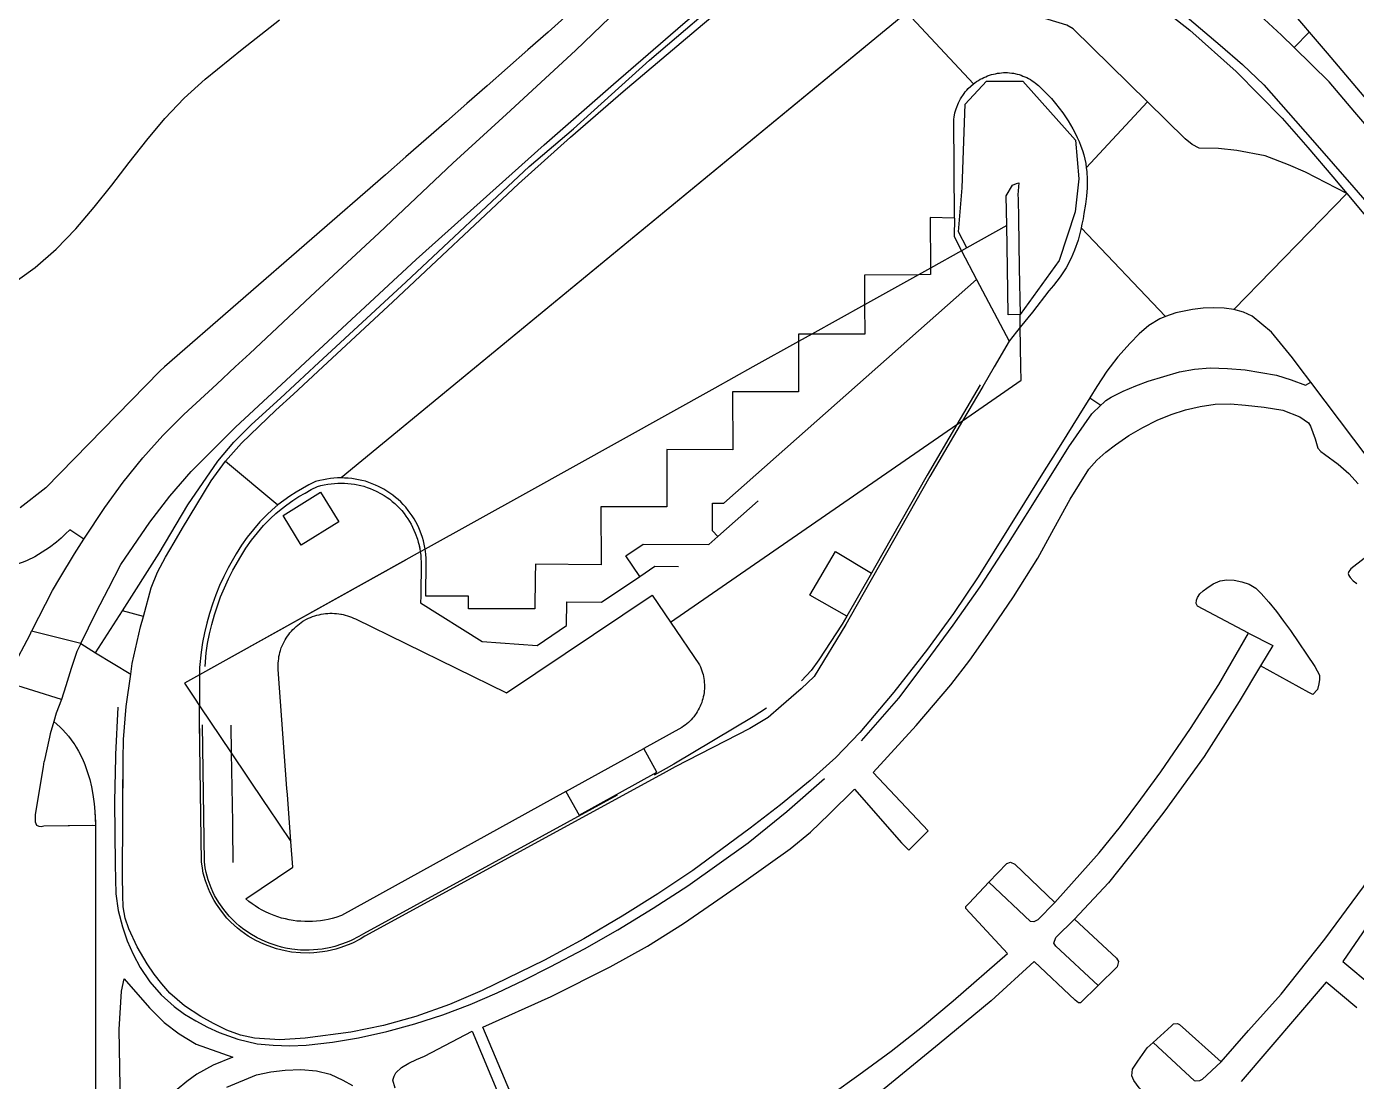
# Model space of a CAD drawing. Header units: millimetres. Extents: x 111502 to 977541, y 8702 to 1044108.
# Drawn here: x 975487.4 to 975588.6, y 475904.2 to 475984.5 of the extents above; entities that cross this region are included whole.
import ezdxf

# ---------------------------------------------------------------- set-up
doc = ezdxf.new("R2010")
doc.units = ezdxf.units.MM
doc.header["$LTSCALE"] = 0.25
doc.layers.add('X HVSS Site Background', color=8, linetype='Continuous')

# ---------------------------------------------------------------- blocks, each defined once
blk = doc.blocks.new('OS MAP')
at = {"layer": 'X HVSS Site Background'}
for points in [[(489310.42, 240526.87), (489308.89, 240525.5), (489307.35, 240524.14), (489305.8, 240522.77), (489304.26, 240521.41), (489302.71, 240520.06), (489301.16, 240518.7), (489299.61, 240517.35), (489298.06, 240515.99), (489296.51, 240514.64), (489279.69, 240500), (489279.33, 240499.69), (489274.99, 240495.23), (489270.64, 240490.8), (489268.69, 240489.28)], [(489267.51, 240505.89), (489269.83, 240507.57), (489271.44, 240508.98), (489272.93, 240510.52), (489274.33, 240512.16), (489275.67, 240513.85), (489276.99, 240515.56), (489278.33, 240517.26), (489279.72, 240518.91), (489281.19, 240520.47), (489282.77, 240521.91), (489285.59, 240524.19), (489288.44, 240526.43)], [(489340.25, 240557.1), (489342.6, 240554.3), (489344.1, 240552.5), (489345.29, 240551.09), (489359.1, 240534.6), (489365.05, 240527.6), (489366.4, 240526), (489366.83, 240525.49)], [(489365.69, 240524.32), (489364.74, 240525.25), (489362.75, 240527.1), (489360.75, 240528.94), (489360.07, 240529.49), (489356.96, 240532.02), (489351.2, 240536.06), (489348.73, 240537.8), (489346.25, 240539.55), (489345.74, 240539.96)], [(489273.55, 240486.88), (489275.15, 240489.3), (489276.54, 240491.23), (489278.03, 240493.09), (489279.55, 240494.78), (489281.16, 240496.37), (489283.66, 240498.69), (489285.07, 240500), (489286.17, 240501.02), (489290.81, 240505.36), (489296.02, 240510.21), (489301.63, 240515.51), (489305.72, 240519.25), (489310.98, 240524.09), (489314.92, 240527.88), (489318.1, 240530.76), (489320.88, 240533.54), (489321.69, 240534.6), (489322.25, 240535.81), (489322.51, 240536.8), (489322.68, 240537.82), (489322.75, 240538.84)], [(489273.31, 240478.93), (489274.49, 240481.32), (489275.41, 240483.14), (489276.36, 240484.96), (489278.58, 240488.19), (489280.1, 240490.15), (489281.72, 240492.03), (489285.1, 240495.41), (489290, 240499.95), (489290.05, 240500), (489298.85, 240508.19), (489308.6, 240516.92), (489313.87, 240521.53), (489319.16, 240526.11), (489320.63, 240527.34), (489322.09, 240528.59), (489323.03, 240529.47), (489323.91, 240530.4), (489325.27, 240532.27), (489326.01, 240533.56), (489326.64, 240534.9), (489327.35, 240536.72), (489327.65, 240537.47), (489327.8, 240537.73)], [(489343.65, 240536.21), (489353.89, 240528.69), (489357.76, 240525.64), (489361.27, 240522.49), (489364.78, 240518.93), (489366.73, 240516.72), (489368.64, 240514.47), (489369.71, 240513.2)], [(489343.75, 240536.92), (489347.57, 240534.25), (489351.34, 240531.53), (489356.86, 240527.21), (489357.73, 240526.48), (489360.07, 240524.51), (489361.77, 240523.03), (489363.39, 240521.47), (489367.09, 240517.26), (489370.23, 240513.66), (489373.35, 240510.06), (489378.96, 240503.11), (489381.57, 240500), (489385.17, 240495.71), (489390.53, 240489.32), (489392.74, 240486.74), (489394.94, 240484.15), (489397.79, 240480.45), (489400.09, 240477.26), (489401.32, 240475.34)], [(489276.48, 240481.43), (489279.29, 240485.81), (489281.46, 240489.5), (489283.74, 240492.83), (489284.97, 240494.28), (489286.32, 240495.61), (489288.51, 240497.63), (489290.71, 240499.65), (489291.09, 240500), (489298.09, 240506.47), (489307.44, 240515.25), (489310.82, 240518.13), (489313.71, 240520.75), (489316.62, 240523.36), (489323.3, 240529.08), (489325.02, 240531.02), (489326.15, 240532.66), (489327.56, 240535.75)], [(489284.32, 240492.82), (489285.56, 240494.2), (489286.86, 240495.46), (489288.17, 240496.7), (489289.5, 240497.93), (489291.73, 240500), (489297.08, 240504.95), (489306.63, 240513.94), (489310.59, 240517.49), (489314.61, 240520.96), (489320.17, 240525.66), (489323, 240528.08), (489324.47, 240529.54), (489325.98, 240531.41), (489326.49, 240532.12), (489326.66, 240532.6), (489327.6, 240534.65), (489328.01, 240535.79)], [(489354.53, 240520.19), (489348.87, 240525.74), (489348.38, 240526.02), (489346.12, 240526.7), (489344, 240528.62), (489342.75, 240529.76), (489341.97, 240530.39), (489341.25, 240531.08), (489341.03, 240531.35), (489340.85, 240531.64), (489340.8, 240531.89)], [(489336.2, 240526.99), (489293.13, 240491.55)], [(489336.2, 240526.99), (489341.27, 240521.55)], [(489366.83, 240525.49), (489365.69, 240524.32)], [(489366.83, 240525.49), (489368.2, 240523.88), (489388.4, 240500), (489392.4, 240495.3), (489405.7, 240479.1), (489426.33, 240453.51)], [(489404.55, 240477.38), (489404.28, 240477.8), (489401.4, 240481.79), (489398.42, 240485.53), (489393.62, 240491.44), (489386.56, 240500), (489385.24, 240501.6), (489378.57, 240509.63), (489372.26, 240517.11), (489370.32, 240519.41), (489368.37, 240521.71), (489365.69, 240524.32)], [(489340.77, 240509.07), (489340.14, 240510.3), (489340.43, 240513.63), (489340.64, 240520), (489342.27, 240521.75), (489345.04, 240521.77), (489349.05, 240517.26), (489349.3, 240514.32), (489349.02, 240511.8), (489347.81, 240508.11), (489344.83, 240504)], [(489341.27, 240521.55), (489341.39, 240521.64), (489341.52, 240521.73), (489341.65, 240521.82), (489341.79, 240521.9), (489341.93, 240521.97), (489342.07, 240522.04), (489342.21, 240522.1), (489342.35, 240522.16), (489342.5, 240522.21), (489342.65, 240522.26), (489342.8, 240522.3), (489342.95, 240522.33), (489343.11, 240522.36), (489343.26, 240522.38), (489343.41, 240522.4), (489343.57, 240522.41), (489343.72, 240522.41), (489343.88, 240522.41), (489344.03, 240522.4), (489344.19, 240522.38), (489344.34, 240522.36), (489344.61, 240522.3), (489344.76, 240522.26), (489344.91, 240522.21), (489345.05, 240522.15), (489345.2, 240522.09), (489345.34, 240522.03), (489345.48, 240521.96), (489345.61, 240521.88), (489345.74, 240521.79), (489345.87, 240521.71), (489346, 240521.61), (489346.22, 240521.42), (489346.57, 240521.1), (489346.9, 240520.77), (489347.22, 240520.43), (489347.53, 240520.07), (489348.08, 240519.35), (489348.28, 240519.05), (489348.48, 240518.75), (489348.67, 240518.44), (489348.85, 240518.13), (489349.02, 240517.81), (489349.18, 240517.48), (489349.32, 240517.16), (489349.46, 240516.82), (489349.57, 240516.48), (489349.68, 240516.14), (489349.83, 240515.49), (489349.87, 240515.17)], [(489339.83, 240511.33), (489339.79, 240518.86), (489339.81, 240519.02), (489339.87, 240519.34), (489339.91, 240519.5), (489339.96, 240519.66), (489340.14, 240520.12), (489340.29, 240520.41), (489340.56, 240520.82), (489340.66, 240520.95), (489340.77, 240521.07), (489340.88, 240521.2), (489341.27, 240521.55)], [(489349.87, 240515.17), (489354.53, 240520.19)], [(489369.71, 240513.2), (489366.57, 240514.84), (489365.27, 240515.4), (489363.5, 240516.07), (489361.34, 240516.48), (489359.93, 240516.64), (489358.46, 240516.65), (489357.92, 240516.94), (489357.41, 240517.36), (489354.53, 240520.19)], [(489349.87, 240515.17), (489349.91, 240514.88), (489349.94, 240514.26), (489349.93, 240513.64), (489349.88, 240513.01), (489349.8, 240512.39), (489349.69, 240511.68), (489349.62, 240511.27), (489349.54, 240510.87), (489349.48, 240510.58)], [(489343.82, 240510.77), (489343.78, 240513.03), (489344.25, 240513.83), (489344.55, 240513.98), (489344.73, 240514.02), (489344.66, 240513.11), (489344.68, 240512.79), (489344.71, 240511.27), (489344.77, 240507.55), (489344.83, 240504)], [(489361.11, 240504.37), (489369.71, 240513.2)], [(489369.71, 240513.2), (489375.85, 240505.85), (489380.77, 240500), (489385.27, 240494.65), (489393.99, 240483.88)], [(489339.83, 240511.33), (489337.97, 240511.37), (489338, 240507.53)], [(489339.83, 240511.33), (489339.8, 240509.93), (489340.37, 240508.85)], [(489343.82, 240510.77), (489340.77, 240509.07)], [(489344.83, 240504), (489343.93, 240503.98), (489343.87, 240507.54), (489343.82, 240510.77)], [(489349.48, 240510.58), (489349.46, 240510.46), (489349.25, 240509.66), (489348.98, 240508.88), (489348.72, 240508.28), (489348.33, 240507.55), (489347.88, 240506.86), (489347.37, 240506.21), (489347.01, 240505.8), (489345.77, 240504.17), (489344.84, 240503.02)], [(489349.48, 240510.58), (489355.91, 240503.83)], [(489340.37, 240508.85), (489338, 240507.53)], [(489340.77, 240509.07), (489340.37, 240508.85)], [(489340.37, 240508.85), (489341.52, 240506.67)], [(489321.81, 240487.08), (489321.42, 240487.53), (489321.42, 240489.63), (489322.28, 240489.63), (489333.99, 240500), (489341.52, 240506.67)], [(489337.09, 240507.02), (489332.98, 240506.98), (489332.99, 240504.74)], [(489337.09, 240507.02), (489332.99, 240504.74)], [(489338, 240507.53), (489338, 240507.45), (489338, 240507.03), (489337.09, 240507.02)], [(489338, 240507.53), (489337.09, 240507.02)], [(489341.52, 240506.67), (489344, 240501.97)], [(489332.99, 240504.74), (489328.97, 240502.5)], [(489332.99, 240504.74), (489333, 240502.5), (489328.97, 240502.5)], [(489344.84, 240503.02), (489344.83, 240504)], [(489355.91, 240503.83), (489355.47, 240503.67), (489354.64, 240503.16), (489353.89, 240502.51), (489353.2, 240501.8), (489352.28, 240500.77), (489351.69, 240500), (489351.44, 240499.67), (489350.67, 240498.52), (489350.14, 240497.66)], [(489361.11, 240504.37), (489360.37, 240504.48), (489359.57, 240504.51), (489358.76, 240504.47), (489357.95, 240504.38), (489356.68, 240504.12), (489355.91, 240503.83)], [(489366.96, 240498.85), (489366.09, 240500), (489365.58, 240500.69), (489363.96, 240502.66), (489362.5, 240503.87), (489361.83, 240504.18), (489361.11, 240504.37)], [(489340.45, 240495.9), (489344.91, 240498.99), (489344.89, 240500), (489344.84, 240503.02)], [(489344.84, 240503.02), (489344, 240501.97)], [(489327.96, 240501.94), (489324.48, 240500), (489321.59, 240498.39), (489307.18, 240490.37), (489299.53, 240486.12)], [(489327.96, 240501.94), (489327.96, 240500), (489327.96, 240498.44), (489327.96, 240498.11), (489322.92, 240498.11), (489322.95, 240493.7), (489317.93, 240493.72), (489317.93, 240489.34), (489312.91, 240489.36), (489312.92, 240484.93), (489307.93, 240484.99), (489307.91, 240483.99), (489307.88, 240481.57), (489307.18, 240481.57), (489302.83, 240481.58), (489302.83, 240482.54), (489299.59, 240482.55), (489299.62, 240485.16), (489299.61, 240485.43), (489299.59, 240485.71), (489299.56, 240485.97), (489299.53, 240486.12)], [(489328.97, 240502.5), (489327.96, 240502.5), (489327.96, 240501.94)], [(489328.97, 240502.5), (489327.96, 240501.94)], [(489344, 240501.97), (489342.85, 240500), (489341.98, 240498.52), (489340.45, 240495.9)], [(489350.97, 240497.08), (489351.2, 240497.3), (489351.36, 240497.45), (489351.76, 240497.7), (489352.67, 240498.16), (489353.63, 240498.55), (489354.59, 240498.91), (489356.96, 240499.62), (489358.12, 240499.83), (489359.29, 240499.92), (489360.63, 240499.89), (489361.96, 240499.77), (489364.34, 240499.37), (489365.47, 240499.03), (489366.56, 240498.61)], [(489341.79, 240498.63), (489340.02, 240495.61)], [(489366.56, 240498.61), (489366.96, 240498.85)], [(489375.62, 240487.15), (489375.42, 240487.8), (489375.13, 240488.19), (489374.82, 240488.56), (489371.33, 240493.06), (489366.96, 240498.85)], [(489350.14, 240497.66), (489349.29, 240496.31), (489347.92, 240494.1), (489346.54, 240491.89), (489345.16, 240489.68), (489341.63, 240484.02), (489339.77, 240481.23), (489337.78, 240478.52), (489335.21, 240475.24), (489332.63, 240472.16), (489330.8, 240470.27), (489328.84, 240468.52), (489326.59, 240466.67), (489324.29, 240464.89), (489319.9, 240461.65), (489317.25, 240459.87), (489314.54, 240458.17), (489311.61, 240456.46), (489308.63, 240454.84), (489303.88, 240452.52), (489301.38, 240451.45), (489298.83, 240450.55), (489296.37, 240449.86), (489293.88, 240449.34), (489290.39, 240448.88), (489288.47, 240448.77), (489286.55, 240448.88), (489285.47, 240449.13), (489284.43, 240449.51), (489283.42, 240450), (489282.46, 240450.55), (489281.21, 240451.36), (489280.09, 240452.32), (489279.47, 240453.03), (489278.9, 240453.77), (489278.37, 240454.54), (489277.6, 240455.85), (489276.96, 240457.22), (489276.7, 240458.04), (489276.55, 240458.89), (489276.5, 240459.75), (489276.49, 240461.24), (489276.49, 240462.73), (489276.5, 240464.22), (489276.51, 240465.71), (489276.54, 240470.11), (489276.56, 240471.62), (489276.76, 240474.15), (489277.11, 240476.61)], [(489350.14, 240497.66), (489350.97, 240497.08)], [(489274.43, 240465.1), (489274.42, 240440.35)], [(489284.43, 240445.15), (489286.7, 240446.11), (489287.78, 240446.34), (489288.88, 240446.46), (489290.06, 240446.5), (489291.25, 240446.41), (489292.29, 240446.14), (489293.27, 240445.7), (489294.01, 240445.28)], [(489297.26, 240445.09), (489297.06, 240445.7), (489297.16, 240445.99), (489297.31, 240446.25), (489297.72, 240446.66), (489298.28, 240446.99), (489298.87, 240447.27), (489299.48, 240447.52), (489303.12, 240449.43), (489305.24, 240444.33)], [(489306.05, 240444.69), (489303.93, 240449.74), (489309.13, 240452.06), (489313.63, 240454.33), (489316.45, 240455.9), (489319.19, 240457.61), (489321.49, 240459.19), (489323.79, 240460.79), (489327.32, 240463.32), (489328.86, 240464.58), (489330.3, 240465.94), (489332.22, 240467.86), (489335.81, 240463.77), (489336.37, 240463.21), (489337.83, 240464.68), (489333.64, 240469.13), (489336.92, 240472.71), (489339.55, 240475.79), (489341, 240477.68), (489342.38, 240479.63), (489344.34, 240482.5), (489346.17, 240485.44), (489347.41, 240487.68), (489348.65, 240489.93), (489350.06, 240492.21), (489350.66, 240492.9), (489351.35, 240493.51), (489352.09, 240494.07), (489353.1, 240494.77), (489354.17, 240495.38), (489355.27, 240495.94), (489356.33, 240496.39), (489357.43, 240496.74), (489358.55, 240497), (489359.69, 240497.16), (489360.84, 240497.2), (489361.99, 240497.1), (489363.42, 240496.93), (489364.83, 240496.71), (489366.13, 240496.19), (489366.79, 240495.74), (489366.94, 240495.48), (489367.29, 240494.52), (489367.49, 240493.82), (489367.72, 240493.57), (489368, 240493.36), (489369.06, 240492.6), (489369.85, 240491.88), (489370.57, 240491.09)], [(489373.4, 240487.25), (489370.02, 240484.62), (489369.86, 240484.42), (489369.81, 240484.27), (489369.86, 240484.11), (489369.96, 240483.96), (489370.19, 240483.71), (489370.47, 240483.51)], [(489332.76, 240471.54), (489335.59, 240474.77), (489337.68, 240477.54), (489339.73, 240480.33), (489341.8, 240483.26), (489343.81, 240486.38), (489345.8, 240489.52), (489348.53, 240493.92), (489350.29, 240496.44), (489350.97, 240497.08)], [(489340.45, 240495.9), (489337.95, 240491.65), (489331.88, 240480.98), (489331.55, 240480.4), (489329.15, 240476.43), (489328.15, 240475.49), (489326.64, 240474.16), (489325.64, 240473.3), (489324.24, 240472.48), (489318.57, 240469.55), (489317.66, 240469.05), (489294.94, 240456.65), (489294.59, 240456.44), (489293.99, 240456.13), (489293.68, 240456), (489293.04, 240455.77), (489292.72, 240455.67), (489292.06, 240455.52), (489291.72, 240455.46), (489291.05, 240455.39), (489290.71, 240455.37), (489290.03, 240455.38), (489289.36, 240455.45), (489288.87, 240455.53), (489288.21, 240455.7), (489287.57, 240455.91), (489287.25, 240456.04), (489286.64, 240456.33), (489286.06, 240456.67), (489285.5, 240457.06), (489285.24, 240457.27), (489284.98, 240457.5), (489284.74, 240457.73), (489284.44, 240458.04), (489284.02, 240458.55), (489283.64, 240459.09), (489283.47, 240459.37), (489283.16, 240459.95), (489283.03, 240460.25), (489282.8, 240460.87), (489282.64, 240461.45), (489282.57, 240461.83), (489282.51, 240462.31), (489282.36, 240472.96), (489282.36, 240474.19)], [(489318.22, 240480.56), (489340.02, 240495.61)], [(489340.02, 240495.61), (489337.76, 240491.76), (489333.75, 240484.71), (489333.51, 240484.29)], [(489340.02, 240495.61), (489340.45, 240495.9)], [(489278.08, 240481), (489278.68, 240483.19), (489279.16, 240484.37), (489279.76, 240485.51), (489280.41, 240486.62), (489281.06, 240487.73), (489283.23, 240491.32), (489284.32, 240492.82)], [(489284.32, 240492.82), (489288.32, 240489.49)], [(489293.13, 240491.55), (489292.86, 240491.55), (489292.59, 240491.53), (489292.32, 240491.5), (489292.05, 240491.46), (489291.78, 240491.41), (489291.51, 240491.36), (489291.19, 240491.27), (489290.68, 240491.02), (489290.19, 240490.75), (489289.7, 240490.47), (489289.23, 240490.16), (489288.77, 240489.83), (489288.32, 240489.49)], [(489299.53, 240486.12), (489299.51, 240486.24), (489299.46, 240486.5), (489299.4, 240486.76), (489299.33, 240487.01), (489299.15, 240487.5), (489299.05, 240487.74), (489298.94, 240487.98), (489298.82, 240488.21), (489298.69, 240488.44), (489298.55, 240488.66), (489298.4, 240488.87), (489298.25, 240489.08), (489298.05, 240489.33), (489297.86, 240489.53), (489297.67, 240489.72), (489297.48, 240489.9), (489297.28, 240490.07), (489297.07, 240490.24), (489296.85, 240490.4), (489296.61, 240490.55), (489296.39, 240490.69), (489295.99, 240490.89), (489295.74, 240491.01), (489295.49, 240491.11), (489295.24, 240491.2), (489294.98, 240491.29), (489294.72, 240491.35), (489294.21, 240491.46), (489293.94, 240491.5), (489293.67, 240491.53), (489293.4, 240491.54), (489293.13, 240491.55)], [(489282.77, 240477.2), (489282.87, 240478.22), (489282.97, 240478.95), (489283.12, 240479.68), (489283.29, 240480.4), (489283.48, 240481.12), (489283.71, 240481.81), (489283.96, 240482.5), (489284.25, 240483.19), (489284.56, 240483.87), (489284.89, 240484.52), (489285.49, 240485.57), (489285.88, 240486.2), (489286.31, 240486.8), (489286.76, 240487.38), (489287.23, 240487.93), (489287.75, 240488.45), (489288.15, 240488.83), (489288.57, 240489.18), (489289.01, 240489.51), (489289.46, 240489.83), (489289.91, 240490.13), (489290.39, 240490.4), (489290.86, 240490.67), (489291.33, 240490.89), (489291.6, 240490.97), (489291.85, 240491.02), (489292.12, 240491.07), (489292.37, 240491.1), (489292.63, 240491.13), (489292.87, 240491.15), (489293.12, 240491.15), (489293.39, 240491.14), (489293.64, 240491.13), (489293.89, 240491.1), (489294.14, 240491.07), (489294.63, 240490.96), (489294.87, 240490.91), (489295.11, 240490.82), (489295.35, 240490.74), (489295.58, 240490.64), (489295.81, 240490.53), (489296.19, 240490.34), (489296.4, 240490.21), (489296.63, 240490.07), (489296.83, 240489.92), (489297.02, 240489.76), (489297.21, 240489.6), (489297.39, 240489.43), (489297.57, 240489.25), (489297.75, 240489.07), (489297.93, 240488.84), (489298.07, 240488.64), (489298.22, 240488.44), (489298.35, 240488.23), (489298.47, 240488.02), (489298.58, 240487.8), (489298.68, 240487.58), (489298.78, 240487.35), (489298.95, 240486.89), (489299.01, 240486.66), (489299.07, 240486.42), (489299.12, 240486.17), (489299.16, 240485.91)], [(489290.1, 240486.43), (489288.71, 240488.68), (489291.57, 240490.46), (489292.97, 240488.21), (489290.1, 240486.43)], [(489288.32, 240489.49), (489287.89, 240489.13), (489287.47, 240488.74), (489286.94, 240488.2), (489286.45, 240487.63), (489285.99, 240487.04), (489285.55, 240486.42), (489285.15, 240485.78), (489284.54, 240484.71), (489284.2, 240484.04), (489283.88, 240483.35), (489283.59, 240482.65), (489283.33, 240481.94), (489283.1, 240481.23), (489282.9, 240480.5), (489282.73, 240479.76), (489282.58, 240479.02), (489282.47, 240478.27), (489282.36, 240477.12), (489282.36, 240476.56)], [(489321.81, 240487.08), (489324.88, 240489.8)], [(489273.55, 240486.88), (489272.47, 240487.6), (489272.15, 240487.28), (489271.81, 240486.97), (489271.46, 240486.67), (489270.92, 240486.26), (489270.65, 240486.07), (489270.37, 240485.89), (489270.09, 240485.71), (489269.81, 240485.55), (489269.24, 240485.27), (489268.93, 240485.14), (489268.62, 240485.03), (489268.31, 240484.93), (489267.99, 240484.84), (489267.67, 240484.77), (489267.35, 240484.7), (489267.02, 240484.66), (489266.66, 240484.62)], [(489269.57, 240479.87), (489269.59, 240479.91), (489271.16, 240482.99), (489271.71, 240483.91), (489272.82, 240485.77), (489273.55, 240486.88)], [(489315.87, 240484.04), (489314.81, 240485.62), (489316.14, 240486.51), (489321.14, 240486.48), (489321.81, 240487.08)], [(489299.16, 240485.91), (489282.36, 240476.56)], [(489299.53, 240486.12), (489299.16, 240485.91)], [(489299.16, 240485.91), (489299.19, 240485.67), (489299.21, 240485.41), (489299.22, 240485.15), (489299.19, 240482.55), (489299.18, 240482.05), (489303.87, 240479.09), (489308.06, 240478.79), (489310.3, 240480.3), (489310.33, 240482.11), (489312.96, 240482.08), (489315.87, 240484.04)], [(489328.81, 240482.62), (489330.78, 240485.95)], [(489330.78, 240485.95), (489333.51, 240484.29)], [(489315.87, 240484.04), (489317.03, 240484.82), (489318.83, 240484.81)], [(489333.51, 240484.29), (489331.65, 240481.02)], [(489362.23, 240479.72), (489358.34, 240481.79), (489358.24, 240482), (489358.25, 240482.23), (489358.34, 240482.45), (489358.52, 240482.72), (489358.77, 240482.95), (489359.04, 240483.16), (489359.52, 240483.48), (489360.06, 240483.71), (489360.58, 240483.79), (489361.12, 240483.76), (489361.71, 240483.65), (489362.28, 240483.46), (489362.77, 240483.16), (489363.19, 240482.75), (489363.78, 240482.08), (489364.34, 240481.37), (489364.88, 240480.65), (489365.41, 240479.92), (489367.28, 240477.19), (489367.63, 240476.54), (489367.62, 240476.21)], [(489289.31, 240463.87), (489289.04, 240467.44), (489289.01, 240467.89), (489288.35, 240476.95), (489288.34, 240477.28), (489288.35, 240477.44), (489288.36, 240477.61), (489288.38, 240477.77), (489288.4, 240477.94), (489288.43, 240478.1), (489288.47, 240478.26), (489288.52, 240478.42), (489288.58, 240478.61), (489288.64, 240478.76), (489288.71, 240478.91), (489288.79, 240479.06), (489288.87, 240479.21), (489288.95, 240479.35), (489289.04, 240479.49), (489289.14, 240479.62), (489289.24, 240479.75), (489289.35, 240479.88), (489289.46, 240480), (489289.58, 240480.12), (489289.7, 240480.23), (489289.83, 240480.34), (489289.96, 240480.44), (489290.09, 240480.54), (489290.23, 240480.63), (489290.5, 240480.79), (489290.65, 240480.86), (489290.81, 240480.93), (489290.96, 240480.99), (489291.12, 240481.04), (489291.28, 240481.09), (489291.45, 240481.13), (489291.61, 240481.17), (489291.78, 240481.19), (489291.94, 240481.22), (489292.11, 240481.23), (489292.28, 240481.24), (489292.45, 240481.24), (489292.62, 240481.23), (489292.78, 240481.22), (489292.95, 240481.2), (489293.12, 240481.18), (489293.28, 240481.15), (489293.45, 240481.11), (489293.61, 240481.06), (489293.77, 240481.01), (489293.92, 240480.95), (489294.08, 240480.88), (489294.23, 240480.81), (489305.73, 240475.18), (489316.82, 240482.63), (489318.22, 240480.56)], [(489331.65, 240481.02), (489328.81, 240482.62)], [(489274.44, 240478.24), (489276.48, 240481.43)], [(489278.08, 240481), (489276.48, 240481.43)], [(489277.11, 240476.61), (489277.22, 240477.43), (489277.87, 240480.21), (489278.08, 240481)], [(489318.22, 240480.56), (489320.41, 240477.33), (489320.49, 240477.16), (489320.55, 240477.01), (489320.6, 240476.87), (489320.65, 240476.72), (489320.69, 240476.57), (489320.72, 240476.42), (489320.75, 240476.27), (489320.77, 240476.12), (489320.78, 240475.96), (489320.79, 240475.81), (489320.8, 240475.66), (489320.79, 240475.5), (489320.78, 240475.35), (489320.77, 240475.2), (489320.74, 240475.04), (489320.71, 240474.89), (489320.68, 240474.74), (489320.63, 240474.59), (489320.59, 240474.45), (489320.53, 240474.3), (489320.47, 240474.16), (489320.4, 240474.02), (489320.33, 240473.89), (489320.25, 240473.75), (489320.17, 240473.62), (489320.08, 240473.5), (489319.99, 240473.37), (489319.89, 240473.25), (489319.79, 240473.14), (489319.68, 240473.03), (489319.57, 240472.92), (489319.45, 240472.82), (489319.33, 240472.73), (489319.21, 240472.64), (489319.08, 240472.55), (489316.18, 240470.95)], [(489331.65, 240481.02), (489331.29, 240480.41), (489329.5, 240477.7), (489328.91, 240476.89), (489328.18, 240476.11)], [(489267.64, 240475.99), (489267.88, 240476.54), (489268.12, 240477.08), (489269.45, 240479.64), (489269.57, 240479.87)], [(489273.31, 240478.93), (489269.57, 240479.87)], [(489347.47, 240459.22), (489350.85, 240463.01), (489352.47, 240465.02), (489354.03, 240467.08), (489355.55, 240469.17), (489357.81, 240472.46), (489359.95, 240475.83), (489362.23, 240479.72)], [(489362.23, 240479.72), (489364.07, 240478.8), (489363.13, 240477.25)], [(489273.31, 240478.93), (489273.02, 240478.34), (489272.59, 240477.03), (489272.16, 240475.71), (489271.84, 240474.69)], [(489273.31, 240478.93), (489274.44, 240478.24)], [(489274.44, 240478.24), (489277.11, 240476.61)], [(489363.13, 240477.25), (489361.52, 240474.52), (489358.84, 240470.33), (489355.86, 240466.19), (489353.73, 240463.44), (489351.56, 240460.73), (489348.98, 240457.95)], [(489367.12, 240475.07), (489366.82, 240475.22), (489363.13, 240477.25)], [(489282.36, 240476.56), (489281.2, 240475.91), (489281.96, 240474.79), (489282.36, 240474.19)], [(489282.36, 240476.56), (489282.36, 240474.19)], [(489367.62, 240476.21), (489367.58, 240475.88), (489367.48, 240475.43), (489367.12, 240475.07)], [(489271.84, 240474.69), (489267.64, 240475.99)], [(489271.84, 240474.69), (489271.43, 240473.63), (489271.25, 240473)], [(489282.36, 240474.19), (489284.76, 240470.62)], [(489276.13, 240474.09), (489275.95, 240470.5), (489275.95, 240470.29), (489275.88, 240466.91), (489275.92, 240462.11), (489275.97, 240459.89), (489276.16, 240458.62), (489276.48, 240457.37), (489276.84, 240456.3), (489277.31, 240455.28), (489277.84, 240454.28), (489278.56, 240453.18), (489279.43, 240452.18), (489280.42, 240451.3), (489281.22, 240450.72), (489282.07, 240450.2), (489282.95, 240449.74), (489283.85, 240449.33), (489285.27, 240448.81), (489286.73, 240448.47), (489287.97, 240448.35), (489289.22, 240448.32), (489290.47, 240448.37), (489292.47, 240448.59), (489294.46, 240448.92), (489296.62, 240449.41), (489298.75, 240449.98), (489300.87, 240450.66), (489302.95, 240451.45), (489305.01, 240452.35), (489307.05, 240453.31), (489309.06, 240454.32), (489311.66, 240455.7), (489314.21, 240457.15), (489316.89, 240458.79), (489319.52, 240460.48), (489324.12, 240463.77), (489327.07, 240466.16), (489329.93, 240468.66)], [(489325.53, 240474.02), (489324.5, 240473.36), (489318.47, 240469.75), (489317.88, 240469.43), (489316.96, 240468.92)], [(489271.25, 240473), (489270.98, 240472.07), (489270.92, 240471.81), (489270.52, 240469.95), (489270.5, 240469.95), (489270.44, 240469.55), (489269.84, 240465.91), (489269.84, 240465.36), (489269.94, 240465.11), (489270.11, 240465.03)], [(489271.25, 240473), (489271.49, 240472.8), (489271.73, 240472.58), (489271.95, 240472.36), (489272.37, 240471.88), (489272.59, 240471.61), (489272.78, 240471.33), (489272.85, 240471.23), (489272.97, 240471.04), (489273.14, 240470.74), (489273.44, 240470.17), (489273.62, 240469.73), (489273.78, 240469.28), (489273.99, 240468.59), (489274.12, 240468.02), (489274.23, 240467.44), (489274.33, 240466.74), (489274.39, 240466.15), (489274.43, 240465.1)], [(489314.15, 240467.39), (489294.83, 240456.84), (489294.48, 240456.63), (489293.9, 240456.33), (489293.6, 240456.2), (489292.66, 240455.88), (489292.34, 240455.8), (489291.69, 240455.68), (489291.37, 240455.64), (489290.7, 240455.59), (489290.04, 240455.6), (489289.39, 240455.67), (489288.91, 240455.75), (489288.59, 240455.82), (489288.27, 240455.91), (489287.65, 240456.12), (489287.34, 240456.24), (489286.74, 240456.52), (489286.18, 240456.86), (489285.63, 240457.24), (489285.38, 240457.44), (489285.13, 240457.66), (489284.6, 240458.19), (489284.2, 240458.68), (489283.82, 240459.21), (489283.5, 240459.76), (489283.36, 240460.04), (489283.23, 240460.33), (489283.01, 240460.94), (489282.85, 240461.5), (489282.79, 240461.86), (489282.73, 240462.33), (489282.58, 240472.74)], [(489284.73, 240472.73), (489284.76, 240470.62)], [(489360.15, 240447.09), (489362.22, 240449.47), (489364.7, 240452.24), (489368.04, 240456.43), (489370.97, 240460.42), (489373.8, 240464.62), (489375.81, 240467.87), (489377.74, 240471.18)], [(489284.76, 240470.62), (489287.31, 240466.84), (489287.53, 240466.51), (489289.31, 240463.87)], [(489284.76, 240470.62), (489284.85, 240465.33), (489284.86, 240464.87), (489284.9, 240462.26)], [(489310.25, 240467.67), (489316.18, 240470.95)], [(489310.25, 240467.67), (489311.25, 240465.87), (489317.18, 240469.15), (489316.18, 240470.95)], [(489310.25, 240467.67), (489293.17, 240458.23), (489292.73, 240458.08), (489292.44, 240458), (489292.15, 240457.93), (489291.86, 240457.87), (489291.56, 240457.83), (489291.26, 240457.8), (489290.96, 240457.77), (489290.67, 240457.77), (489290.37, 240457.77), (489290.07, 240457.79), (489289.77, 240457.81), (489289.47, 240457.85), (489289.18, 240457.9), (489288.89, 240457.97), (489288.6, 240458.04), (489288.31, 240458.13), (489288.03, 240458.23), (489287.65, 240458.39), (489287.37, 240458.52), (489287.11, 240458.65), (489286.85, 240458.8), (489286.6, 240458.96), (489286.35, 240459.13), (489286.11, 240459.31), (489285.88, 240459.5), (489289.45, 240461.91), (489289.31, 240463.87)], [(489270.11, 240465.03), (489270.3, 240465.02), (489270.49, 240465.05), (489274.43, 240465.1)], [(489342.46, 240460.76), (489343.83, 240462.2), (489344.09, 240462.3), (489344.44, 240462.15), (489347.47, 240459.22)], [(489371.52, 240457.8), (489369.4, 240454.72), (489371.7, 240452.81)], [(489370.47, 240451.2), (489368.14, 240453.15), (489361.67, 240445.58)], [(489307.5, 240433.27), (489310.53, 240434.22), (489312.62, 240435.09), (489314.69, 240436.01), (489316.75, 240436.95), (489320.44, 240438.71), (489324.07, 240440.59), (489326.27, 240441.84), (489328.4, 240443.2), (489330.5, 240444.62), (489332.56, 240446.09), (489335.01, 240447.9), (489337.41, 240449.78), (489339.74, 240451.74), (489343.88, 240455.33), (489340.7, 240458.77), (489340.7, 240458.92), (489340.95, 240459.17), (489342.46, 240460.76)], [(489347.47, 240459.22), (489346.18, 240457.91), (489345.87, 240457.76), (489345.61, 240457.77), (489342.46, 240460.76)], [(489350.78, 240452.91), (489347.56, 240455.89), (489347.39, 240456.13), (489347.54, 240456.56), (489348.98, 240457.95)], [(489348.98, 240457.95), (489352.17, 240454.97), (489352.32, 240454.72)], [(489349.44, 240451.59), (489349.28, 240451.59), (489349.03, 240451.79), (489345.9, 240454.72), (489342.62, 240451.74), (489338.68, 240448.46), (489334.48, 240445.03), (489331.93, 240443.21), (489329.28, 240441.54), (489326.57, 240439.89), (489323.82, 240438.31), (489320.99, 240436.82), (489318.11, 240435.43), (489316.49, 240434.71), (489315.1, 240434.1), (489312.05, 240432.86), (489307.55, 240431.14)], [(489352.32, 240454.72), (489352.22, 240454.32), (489350.78, 240452.91)], [(489276.61, 240453.42), (489278.54, 240451.21), (489279.67, 240450.09), (489280.79, 240449.21), (489282.09, 240448.44), (489284.9, 240447.44), (489283.38, 240446.84), (489282.14, 240446.14), (489281.39, 240445.6), (489280.66, 240444.99), (489279.79, 240444.18), (489279, 240443.41), (489278.32, 240442.57), (489277.7, 240441.77), (489276.89, 240440.83), (489276.25, 240440.02), (489276.35, 240442.33), (489276.23, 240449.54), (489276.42, 240452.47), (489276.61, 240453.42)], [(489350.78, 240452.91), (489349.44, 240451.59)], [(489354.95, 240448.55), (489356.36, 240449.82), (489356.52, 240449.97), (489356.82, 240450.02)], [(489356.82, 240450.02), (489356.97, 240449.92), (489360.15, 240447.09)], [(489353.38, 240446.54), (489353.79, 240447.14), (489354.5, 240448.15), (489354.95, 240448.55)], [(489360.15, 240447.09), (489358.69, 240445.74), (489358.49, 240445.65), (489358.22, 240445.62), (489358.1, 240445.65), (489354.95, 240448.55)], [(489363.68, 240440.65), (489363.08, 240439.98), (489362.47, 240439.31), (489361.92, 240438.96), (489361.11, 240438.81), (489360.45, 240438.81), (489359.64, 240439.21), (489357.32, 240441.64), (489356.17, 240442.79), (489355.01, 240443.94), (489353.89, 240445.12), (489353.48, 240445.68), (489353.33, 240446.03), (489353.38, 240446.54)]]:
    blk.add_lwpolyline(points, dxfattribs=at)
at = {"layer": 'X HVSS Site Background', "flags": 128}
for points in [[(489310.42, 240526.87), (489308.89, 240525.5), (489308.89, 240525.5), (489307.35, 240524.14), (489307.35, 240524.14), (489305.8, 240522.77), (489305.8, 240522.77), (489304.26, 240521.41), (489304.26, 240521.41), (489302.71, 240520.06), (489302.71, 240520.06), (489301.16, 240518.7), (489301.16, 240518.7), (489299.61, 240517.35), (489299.61, 240517.35), (489298.06, 240515.99), (489298.06, 240515.99), (489296.51, 240514.64), (489296.51, 240514.64), (489279.69, 240500), (489279.69, 240500), (489279.33, 240499.69), (489279.33, 240499.69), (489274.99, 240495.23), (489274.99, 240495.23), (489270.64, 240490.8), (489270.64, 240490.8), (489268.69, 240489.28)], [(489267.51, 240505.89), (489269.83, 240507.57), (489269.83, 240507.57), (489271.44, 240508.98), (489271.44, 240508.98), (489272.93, 240510.52), (489272.93, 240510.52), (489274.33, 240512.16), (489274.33, 240512.16), (489275.67, 240513.85), (489275.67, 240513.85), (489276.99, 240515.56), (489276.99, 240515.56), (489278.33, 240517.26), (489278.33, 240517.26), (489279.72, 240518.91), (489279.72, 240518.91), (489281.19, 240520.47), (489281.19, 240520.47), (489282.77, 240521.91), (489282.77, 240521.91), (489285.59, 240524.19), (489285.59, 240524.19), (489288.44, 240526.43)], [(489273.55, 240486.88), (489275.15, 240489.3), (489275.15, 240489.3), (489276.54, 240491.23), (489276.54, 240491.23), (489278.03, 240493.09), (489278.03, 240493.09), (489279.55, 240494.78), (489279.55, 240494.78), (489281.16, 240496.37), (489281.16, 240496.37), (489283.66, 240498.69), (489283.66, 240498.69), (489285.07, 240500), (489285.07, 240500), (489286.17, 240501.02), (489286.17, 240501.02), (489290.81, 240505.36), (489290.81, 240505.36), (489296.02, 240510.21), (489296.02, 240510.21), (489301.63, 240515.51), (489301.63, 240515.51), (489305.72, 240519.25), (489305.72, 240519.25), (489310.98, 240524.09), (489310.98, 240524.09), (489314.92, 240527.88)], [(489273.31, 240478.93), (489274.49, 240481.32), (489274.49, 240481.32), (489275.41, 240483.14), (489275.41, 240483.14), (489276.36, 240484.96), (489276.36, 240484.96), (489278.58, 240488.19), (489278.58, 240488.19), (489280.1, 240490.15), (489280.1, 240490.15), (489281.72, 240492.03), (489281.72, 240492.03), (489285.1, 240495.41), (489285.1, 240495.41), (489290, 240499.95), (489290, 240499.95), (489290.05, 240500), (489290.05, 240500), (489298.85, 240508.19), (489298.85, 240508.19), (489308.6, 240516.92), (489308.6, 240516.92), (489313.87, 240521.53), (489313.87, 240521.53), (489319.16, 240526.11)], [(489276.48, 240481.43), (489279.29, 240485.81), (489279.29, 240485.81), (489281.46, 240489.5), (489281.46, 240489.5), (489283.74, 240492.83), (489283.74, 240492.83), (489284.97, 240494.28), (489284.97, 240494.28), (489286.32, 240495.61), (489286.32, 240495.61), (489288.51, 240497.63), (489288.51, 240497.63), (489290.71, 240499.65), (489290.71, 240499.65), (489291.09, 240500), (489291.09, 240500), (489298.09, 240506.47), (489298.09, 240506.47), (489307.44, 240515.25), (489307.44, 240515.25), (489310.82, 240518.13), (489310.82, 240518.13), (489313.71, 240520.75), (489313.71, 240520.75), (489316.62, 240523.36), (489316.62, 240523.36), (489323.3, 240529.08)], [(489284.32, 240492.82), (489285.56, 240494.2), (489285.56, 240494.2), (489286.86, 240495.46), (489286.86, 240495.46), (489288.17, 240496.7), (489288.17, 240496.7), (489289.5, 240497.93), (489289.5, 240497.93), (489291.73, 240500), (489291.73, 240500), (489297.08, 240504.95), (489297.08, 240504.95), (489306.63, 240513.94), (489306.63, 240513.94), (489310.59, 240517.49), (489310.59, 240517.49), (489314.61, 240520.96), (489314.61, 240520.96), (489320.17, 240525.66), (489320.17, 240525.66), (489323, 240528.08)], [(489333.03, 240524.38), (489293.13, 240491.55)], [(489278.08, 240481), (489278.68, 240483.19), (489278.68, 240483.19), (489279.16, 240484.37), (489279.16, 240484.37), (489279.76, 240485.51), (489279.76, 240485.51), (489280.41, 240486.62), (489280.41, 240486.62), (489281.06, 240487.73), (489281.06, 240487.73), (489283.23, 240491.32), (489283.23, 240491.32), (489284.32, 240492.82)], [(489284.32, 240492.82), (489288.32, 240489.49)], [(489293.13, 240491.55), (489292.86, 240491.55), (489292.86, 240491.55), (489292.59, 240491.53), (489292.59, 240491.53), (489292.32, 240491.5), (489292.32, 240491.5), (489292.05, 240491.46), (489292.05, 240491.46), (489291.78, 240491.41), (489291.78, 240491.41), (489291.51, 240491.36), (489291.51, 240491.36), (489291.19, 240491.27), (489291.19, 240491.27), (489290.68, 240491.02), (489290.68, 240491.02), (489290.19, 240490.75), (489290.19, 240490.75), (489289.7, 240490.47), (489289.7, 240490.47), (489289.23, 240490.16), (489289.23, 240490.16), (489288.77, 240489.83), (489288.77, 240489.83), (489288.32, 240489.49)], [(489299.46, 240486.49), (489299.46, 240486.5), (489299.46, 240486.5), (489299.4, 240486.76), (489299.4, 240486.76), (489299.33, 240487.01), (489299.33, 240487.01), (489299.15, 240487.5), (489299.15, 240487.5), (489299.05, 240487.74), (489299.05, 240487.74), (489298.94, 240487.98), (489298.94, 240487.98), (489298.82, 240488.21), (489298.82, 240488.21), (489298.69, 240488.44), (489298.69, 240488.44), (489298.55, 240488.66), (489298.55, 240488.66), (489298.4, 240488.87), (489298.4, 240488.87), (489298.25, 240489.08), (489298.25, 240489.08), (489298.05, 240489.33), (489298.05, 240489.33), (489297.86, 240489.53), (489297.86, 240489.53), (489297.67, 240489.72), (489297.67, 240489.72), (489297.48, 240489.9), (489297.48, 240489.9), (489297.28, 240490.07), (489297.28, 240490.07), (489297.07, 240490.24), (489297.07, 240490.24), (489296.85, 240490.4), (489296.85, 240490.4), (489296.61, 240490.55), (489296.61, 240490.55), (489296.39, 240490.69), (489296.39, 240490.69), (489295.99, 240490.89), (489295.99, 240490.89), (489295.74, 240491.01), (489295.74, 240491.01), (489295.49, 240491.11), (489295.49, 240491.11), (489295.24, 240491.2), (489295.24, 240491.2), (489294.98, 240491.29), (489294.98, 240491.29), (489294.72, 240491.35), (489294.72, 240491.35), (489294.21, 240491.46), (489294.21, 240491.46), (489293.94, 240491.5), (489293.94, 240491.5), (489293.67, 240491.53), (489293.67, 240491.53), (489293.4, 240491.54), (489293.4, 240491.54), (489293.13, 240491.55)], [(489282.77, 240477.2), (489282.87, 240478.22), (489282.87, 240478.22), (489282.97, 240478.95), (489282.97, 240478.95), (489283.12, 240479.68), (489283.12, 240479.68), (489283.29, 240480.4), (489283.29, 240480.4), (489283.48, 240481.12), (489283.48, 240481.12), (489283.71, 240481.81), (489283.71, 240481.81), (489283.96, 240482.5), (489283.96, 240482.5), (489284.25, 240483.19), (489284.25, 240483.19), (489284.56, 240483.87), (489284.56, 240483.87), (489284.89, 240484.52), (489284.89, 240484.52), (489285.49, 240485.57), (489285.49, 240485.57), (489285.88, 240486.2), (489285.88, 240486.2), (489286.31, 240486.8), (489286.31, 240486.8), (489286.76, 240487.38), (489286.76, 240487.38), (489287.23, 240487.93), (489287.23, 240487.93), (489287.75, 240488.45), (489287.75, 240488.45), (489288.15, 240488.83), (489288.15, 240488.83), (489288.57, 240489.18), (489288.57, 240489.18), (489289.01, 240489.51), (489289.01, 240489.51), (489289.46, 240489.83), (489289.46, 240489.83), (489289.91, 240490.13), (489289.91, 240490.13), (489290.39, 240490.4), (489290.39, 240490.4), (489290.86, 240490.67), (489290.86, 240490.67), (489291.33, 240490.89), (489291.33, 240490.89), (489291.6, 240490.97), (489291.6, 240490.97), (489291.85, 240491.02), (489291.85, 240491.02), (489292.12, 240491.07), (489292.12, 240491.07), (489292.37, 240491.1), (489292.37, 240491.1), (489292.63, 240491.13), (489292.63, 240491.13), (489292.87, 240491.15), (489292.87, 240491.15), (489293.12, 240491.15), (489293.12, 240491.15), (489293.39, 240491.14), (489293.39, 240491.14), (489293.64, 240491.13), (489293.64, 240491.13), (489293.89, 240491.1), (489293.89, 240491.1), (489294.14, 240491.07), (489294.14, 240491.07), (489294.63, 240490.96), (489294.63, 240490.96), (489294.87, 240490.91), (489294.87, 240490.91), (489295.11, 240490.82), (489295.11, 240490.82), (489295.35, 240490.74), (489295.35, 240490.74), (489295.58, 240490.64), (489295.58, 240490.64), (489295.81, 240490.53), (489295.81, 240490.53), (489296.19, 240490.34), (489296.19, 240490.34), (489296.4, 240490.21), (489296.4, 240490.21), (489296.63, 240490.07), (489296.63, 240490.07), (489296.83, 240489.92), (489296.83, 240489.92), (489297.02, 240489.76), (489297.02, 240489.76), (489297.21, 240489.6), (489297.21, 240489.6), (489297.39, 240489.43), (489297.39, 240489.43), (489297.57, 240489.25), (489297.57, 240489.25), (489297.75, 240489.07), (489297.75, 240489.07), (489297.93, 240488.84), (489297.93, 240488.84), (489298.07, 240488.64), (489298.07, 240488.64), (489298.22, 240488.44), (489298.22, 240488.44), (489298.35, 240488.23), (489298.35, 240488.23), (489298.47, 240488.02), (489298.47, 240488.02), (489298.58, 240487.8), (489298.58, 240487.8), (489298.68, 240487.58), (489298.68, 240487.58), (489298.78, 240487.35), (489298.78, 240487.35), (489298.95, 240486.89), (489298.95, 240486.89), (489299.01, 240486.66), (489299.01, 240486.66), (489299.07, 240486.42), (489299.07, 240486.42), (489299.11, 240486.2)], [(489290.1, 240486.43), (489288.71, 240488.68), (489288.71, 240488.68), (489291.57, 240490.46), (489291.57, 240490.46), (489292.97, 240488.21), (489292.97, 240488.21), (489290.1, 240486.43)], [(489288.32, 240489.49), (489287.89, 240489.13), (489287.89, 240489.13), (489287.47, 240488.74), (489287.47, 240488.74), (489286.94, 240488.2), (489286.94, 240488.2), (489286.45, 240487.63), (489286.45, 240487.63), (489285.99, 240487.04), (489285.99, 240487.04), (489285.55, 240486.42), (489285.55, 240486.42), (489285.15, 240485.78), (489285.15, 240485.78), (489284.54, 240484.71), (489284.54, 240484.71), (489284.2, 240484.04), (489284.2, 240484.04), (489283.88, 240483.35), (489283.88, 240483.35), (489283.59, 240482.65), (489283.59, 240482.65), (489283.33, 240481.94), (489283.33, 240481.94), (489283.1, 240481.23), (489283.1, 240481.23), (489282.9, 240480.5), (489282.9, 240480.5), (489282.73, 240479.76), (489282.73, 240479.76), (489282.58, 240479.02), (489282.58, 240479.02), (489282.47, 240478.27), (489282.47, 240478.27), (489282.36, 240477.12), (489282.36, 240477.12), (489282.36, 240476.56)], [(489273.55, 240486.88), (489272.47, 240487.6), (489272.47, 240487.6), (489272.15, 240487.28), (489272.15, 240487.28), (489271.81, 240486.97), (489271.81, 240486.97), (489271.46, 240486.67), (489271.46, 240486.67), (489270.92, 240486.26), (489270.92, 240486.26), (489270.65, 240486.07), (489270.65, 240486.07), (489270.37, 240485.89), (489270.37, 240485.89), (489270.09, 240485.71), (489270.09, 240485.71), (489269.81, 240485.55), (489269.81, 240485.55), (489269.24, 240485.27), (489269.24, 240485.27), (489268.93, 240485.14)], [(489269.57, 240479.87), (489269.59, 240479.91), (489269.59, 240479.91), (489271.16, 240482.99), (489271.16, 240482.99), (489271.71, 240483.91), (489271.71, 240483.91), (489272.82, 240485.77), (489272.82, 240485.77), (489273.55, 240486.88)], [(489298.03, 240485.28), (489282.36, 240476.56)], [(489274.44, 240478.24), (489276.48, 240481.43)], [(489278.08, 240481), (489276.48, 240481.43)], [(489277.11, 240476.61), (489277.22, 240477.43), (489277.22, 240477.43), (489277.87, 240480.21), (489277.87, 240480.21), (489278.08, 240481)], [(489288.35, 240477.09), (489288.34, 240477.28), (489288.34, 240477.28), (489288.35, 240477.44), (489288.35, 240477.44), (489288.36, 240477.61), (489288.36, 240477.61), (489288.38, 240477.77), (489288.38, 240477.77), (489288.4, 240477.94), (489288.4, 240477.94), (489288.43, 240478.1), (489288.43, 240478.1), (489288.47, 240478.26), (489288.47, 240478.26), (489288.52, 240478.42), (489288.52, 240478.42), (489288.58, 240478.61), (489288.58, 240478.61), (489288.64, 240478.76), (489288.64, 240478.76), (489288.71, 240478.91), (489288.71, 240478.91), (489288.79, 240479.06), (489288.79, 240479.06), (489288.87, 240479.21), (489288.87, 240479.21), (489288.95, 240479.35), (489288.95, 240479.35), (489289.04, 240479.49), (489289.04, 240479.49), (489289.14, 240479.62), (489289.14, 240479.62), (489289.24, 240479.75), (489289.24, 240479.75), (489289.35, 240479.88), (489289.35, 240479.88), (489289.46, 240480), (489289.46, 240480), (489289.58, 240480.12), (489289.58, 240480.12), (489289.7, 240480.23), (489289.7, 240480.23), (489289.83, 240480.34), (489289.83, 240480.34), (489289.96, 240480.44), (489289.96, 240480.44), (489290.09, 240480.54), (489290.09, 240480.54), (489290.23, 240480.63), (489290.23, 240480.63), (489290.5, 240480.79), (489290.5, 240480.79), (489290.65, 240480.86), (489290.65, 240480.86), (489290.81, 240480.93), (489290.81, 240480.93), (489290.96, 240480.99), (489290.96, 240480.99), (489291.12, 240481.04), (489291.12, 240481.04), (489291.28, 240481.09), (489291.28, 240481.09), (489291.45, 240481.13), (489291.45, 240481.13), (489291.61, 240481.17), (489291.61, 240481.17), (489291.78, 240481.19), (489291.78, 240481.19), (489291.94, 240481.22), (489291.94, 240481.22), (489292.11, 240481.23), (489292.11, 240481.23), (489292.28, 240481.24), (489292.28, 240481.24), (489292.45, 240481.24), (489292.45, 240481.24), (489292.62, 240481.23), (489292.62, 240481.23), (489292.78, 240481.22), (489292.78, 240481.22), (489292.95, 240481.2), (489292.95, 240481.2), (489293.12, 240481.18), (489293.12, 240481.18), (489293.17, 240481.17)], [(489267.64, 240475.99), (489267.88, 240476.54), (489267.88, 240476.54), (489268.12, 240477.08), (489268.12, 240477.08), (489269.45, 240479.64), (489269.45, 240479.64), (489269.57, 240479.87)], [(489273.31, 240478.93), (489269.57, 240479.87)], [(489273.31, 240478.93), (489273.02, 240478.34), (489273.02, 240478.34), (489272.59, 240477.03), (489272.59, 240477.03), (489272.16, 240475.71), (489272.16, 240475.71), (489271.84, 240474.69)], [(489273.31, 240478.93), (489274.44, 240478.24)], [(489274.44, 240478.24), (489277.11, 240476.61)], [(489276.52, 240467.08), (489276.54, 240470.11), (489276.54, 240470.11), (489276.56, 240471.62), (489276.56, 240471.62), (489276.76, 240474.15), (489276.76, 240474.15), (489277.11, 240476.61)], [(489282.36, 240476.56), (489281.2, 240475.91), (489281.2, 240475.91), (489281.96, 240474.79), (489281.96, 240474.79), (489282.36, 240474.19)], [(489282.36, 240476.56), (489282.36, 240474.19)], [(489271.84, 240474.69), (489267.64, 240475.99)], [(489271.84, 240474.69), (489271.43, 240473.63), (489271.43, 240473.63), (489271.25, 240473)], [(489282.36, 240474.19), (489283.29, 240472.81)], [(489282.37, 240472.03), (489282.36, 240472.96), (489282.36, 240472.96), (489282.36, 240474.19)], [(489276.13, 240474.09), (489275.95, 240470.5), (489275.95, 240470.5), (489275.95, 240470.29), (489275.95, 240470.29), (489275.88, 240466.91), (489275.88, 240466.91), (489275.88, 240466.54)], [(489271.25, 240473), (489270.98, 240472.07), (489270.98, 240472.07), (489270.92, 240471.81), (489270.92, 240471.81), (489270.52, 240469.95), (489270.52, 240469.95), (489270.5, 240469.95), (489270.5, 240469.95), (489270.44, 240469.55), (489270.44, 240469.55), (489269.84, 240465.91), (489269.84, 240465.91), (489269.84, 240465.36), (489269.84, 240465.36), (489269.94, 240465.11), (489269.94, 240465.11), (489270.11, 240465.03)], [(489271.25, 240473), (489271.49, 240472.8), (489271.49, 240472.8), (489271.73, 240472.58), (489271.73, 240472.58), (489271.95, 240472.36), (489271.95, 240472.36), (489272.37, 240471.88), (489272.37, 240471.88), (489272.59, 240471.61), (489272.59, 240471.61), (489272.78, 240471.33), (489272.78, 240471.33), (489272.85, 240471.23), (489272.85, 240471.23), (489272.97, 240471.04), (489272.97, 240471.04), (489273.14, 240470.74), (489273.14, 240470.74), (489273.44, 240470.17), (489273.44, 240470.17), (489273.62, 240469.73), (489273.62, 240469.73), (489273.78, 240469.28), (489273.78, 240469.28), (489273.99, 240468.59), (489273.99, 240468.59), (489274.12, 240468.02), (489274.12, 240468.02), (489274.23, 240467.44), (489274.23, 240467.44), (489274.33, 240466.74), (489274.33, 240466.74), (489274.39, 240466.15), (489274.39, 240466.15), (489274.42, 240465.3)], [(489282.59, 240472.21), (489282.58, 240472.74)], [(489270.11, 240465.03), (489270.3, 240465.02), (489270.3, 240465.02), (489270.49, 240465.05), (489270.49, 240465.05), (489274.18, 240465.1)]]:
    blk.add_lwpolyline(points, dxfattribs=at)

msp = doc.modelspace()

# ---------------------------------------------------------------- block references
at = {"lineweight": 0}
msp.add_blockref('OS MAP', (486218.2, 235458.61), dxfattribs=at)

doc.saveas('drawing.dxf')
